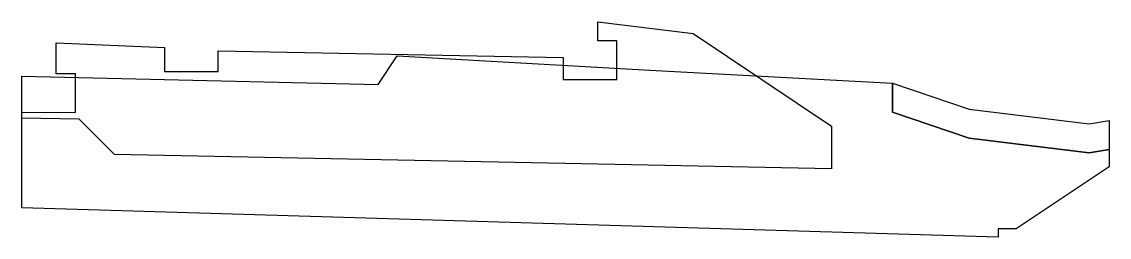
# Model space of a CAD drawing. Extents: x -717 to 1451, y -133302 to 233.
# Drawn here: x 431.28 to 436.96, y -111084.03 to -111082.9 of the extents above; entities that cross this region are included whole.
import ezdxf

# ---------------------------------------------------------------- set-up
doc = ezdxf.new("R2010")
doc.units = 0
doc.layers.add('Объём_2563', color=7, linetype='Continuous', true_color=0xff8000)
doc.layers.add('Объём_2570', color=7, linetype='Continuous', true_color=0x80ff00)
doc.layers.add('Объём_2650', color=7, linetype='Continuous')

msp = doc.modelspace()

# ---------------------------------------------------------------- linework, layer by layer
at = {"layer": 'Объём_2563', "color": 250, "flags": 128}
msp.add_lwpolyline([(435.5075, -111083.6702), (431.7685, -111083.5954), (431.5848, -111083.4117), (431.2848, -111083.4057), (431.2848, -111083.3757), (431.5644, -111083.376), (431.5646, -111083.176), (431.4646, -111083.1759), (431.4647, -111083.0131), (432.029, -111083.0384), (432.029, -111083.1627), (432.309, -111083.1627), (432.309, -111083.0547), (434.1081, -111083.0905), (434.1081, -111083.2039), (434.3881, -111083.2039), (434.3881, -111083.0039), (434.2881, -111083.0039), (434.2881, -111082.9039), (434.7848, -111082.9657), (435.5075, -111083.4475), (435.5075, -111083.6702), (435.5075, -111083.6702)], dxfattribs=at)
at = {"layer": 'Объём_2570', "flags": 128}
msp.add_lwpolyline([(436.9552, -111083.5687), (436.8512, -111083.5859), (436.2255, -111083.51), (435.8242, -111083.3745), (435.8242, -111083.2245), (436.2255, -111083.36), (436.8512, -111083.4359), (436.9552, -111083.4187), (436.9552, -111083.5687), (436.9552, -111083.5687)], dxfattribs=at)
at = {"layer": 'Объём_2650', "color": 6, "flags": 128}
msp.add_lwpolyline([(436.4703, -111083.9824), (436.3758, -111083.9824), (436.3758, -111084.0264), (431.2848, -111083.8737), (431.2848, -111083.1866), (433.1428, -111083.2314), (433.2428, -111083.0814), (434.559, -111083.1558), (435.8242, -111083.2245), (435.8242, -111083.3745), (436.2255, -111083.51), (436.8512, -111083.5859), (436.9552, -111083.5687), (436.9552, -111083.6591), (436.4703, -111083.9824), (436.4703, -111083.9824)], dxfattribs=at)

doc.saveas('drawing.dxf')
